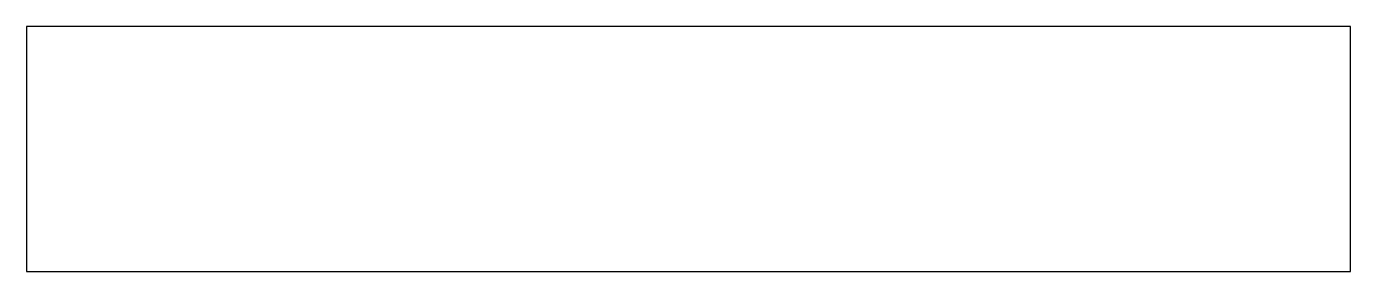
# Model space of a CAD drawing. Header units: metres. Extents: x -18.5 to 13.8, y -1.1 to 46.5.
# Drawn here: x -18.55 to 13.75, y 40.52 to 46.5 of the extents above.
import ezdxf

# ---------------------------------------------------------------- set-up
doc = ezdxf.new("R2010")
doc.units = ezdxf.units.M

msp = doc.modelspace()

# ---------------------------------------------------------------- linework, layer by layer
for p, q in [((-17.03, 46.5), (-18.55, 46.5)), ((-18.55, 46.5), (-18.55, 46.201)), ((-18.55, 46.201), (-18.55, 45.803)), ((-12.712, 46.5), (-17.03, 46.5)), ((-12.541, 46.5), (-12.712, 46.5)), ((-12.298, 46.5), (-12.541, 46.5)), ((-11.994, 46.5), (-12.298, 46.5)), ((-12.298, 46.5), (-12.298, 46.5)), ((-11.649, 46.5), (-11.994, 46.5)), ((-11.293, 46.5), (-11.649, 46.5)), ((-10.958, 46.5), (-11.293, 46.5)), ((-10.679, 46.5), (-10.958, 46.5)), ((-10.482, 46.5), (-10.679, 46.5)), ((-10.38, 46.5), (-10.482, 46.5)), ((-4.113, 46.5), (-10.38, 46.5)), ((9.995, 46.5), (-4.113, 46.5)), ((10.136, 46.5), (9.995, 46.5)), ((10.359, 46.5), (10.136, 46.5)), ((10.647, 46.5), (10.359, 46.5)), ((10.973, 46.5), (10.647, 46.5)), ((11.304, 46.5), (10.973, 46.5)), ((11.609, 46.5), (11.304, 46.5)), ((11.865, 46.5), (11.609, 46.5)), ((12.054, 46.5), (11.865, 46.5)), ((13.75, 46.5), (12.054, 46.5)), ((13.75, 42.165), (13.75, 46.5)), ((-18.55, 45.803), (-18.55, 45.767)), ((-18.55, 45.767), (-18.55, 45.691)), ((-18.55, 45.691), (-18.55, 45.578)), ((-18.55, 45.578), (-18.55, 45.432)), ((-18.55, 45.432), (-18.55, 41.762)), ((13.75, 40.516), (13.75, 42.165)), ((-18.55, 41.762), (-18.55, 41.731)), ((-18.55, 41.731), (-18.55, 41.692)), ((-18.55, 41.692), (-18.55, 40.516)), ((-18.55, 40.516), (-12.602, 40.516)), ((-12.602, 40.516), (-9.89, 40.516)), ((-9.89, 40.516), (-5.182, 40.516)), ((-5.182, 40.516), (9.19, 40.516)), ((9.19, 40.516), (11.903, 40.516)), ((11.903, 40.516), (13.75, 40.516))]:
    msp.add_line(p, q)

doc.saveas('drawing.dxf')
